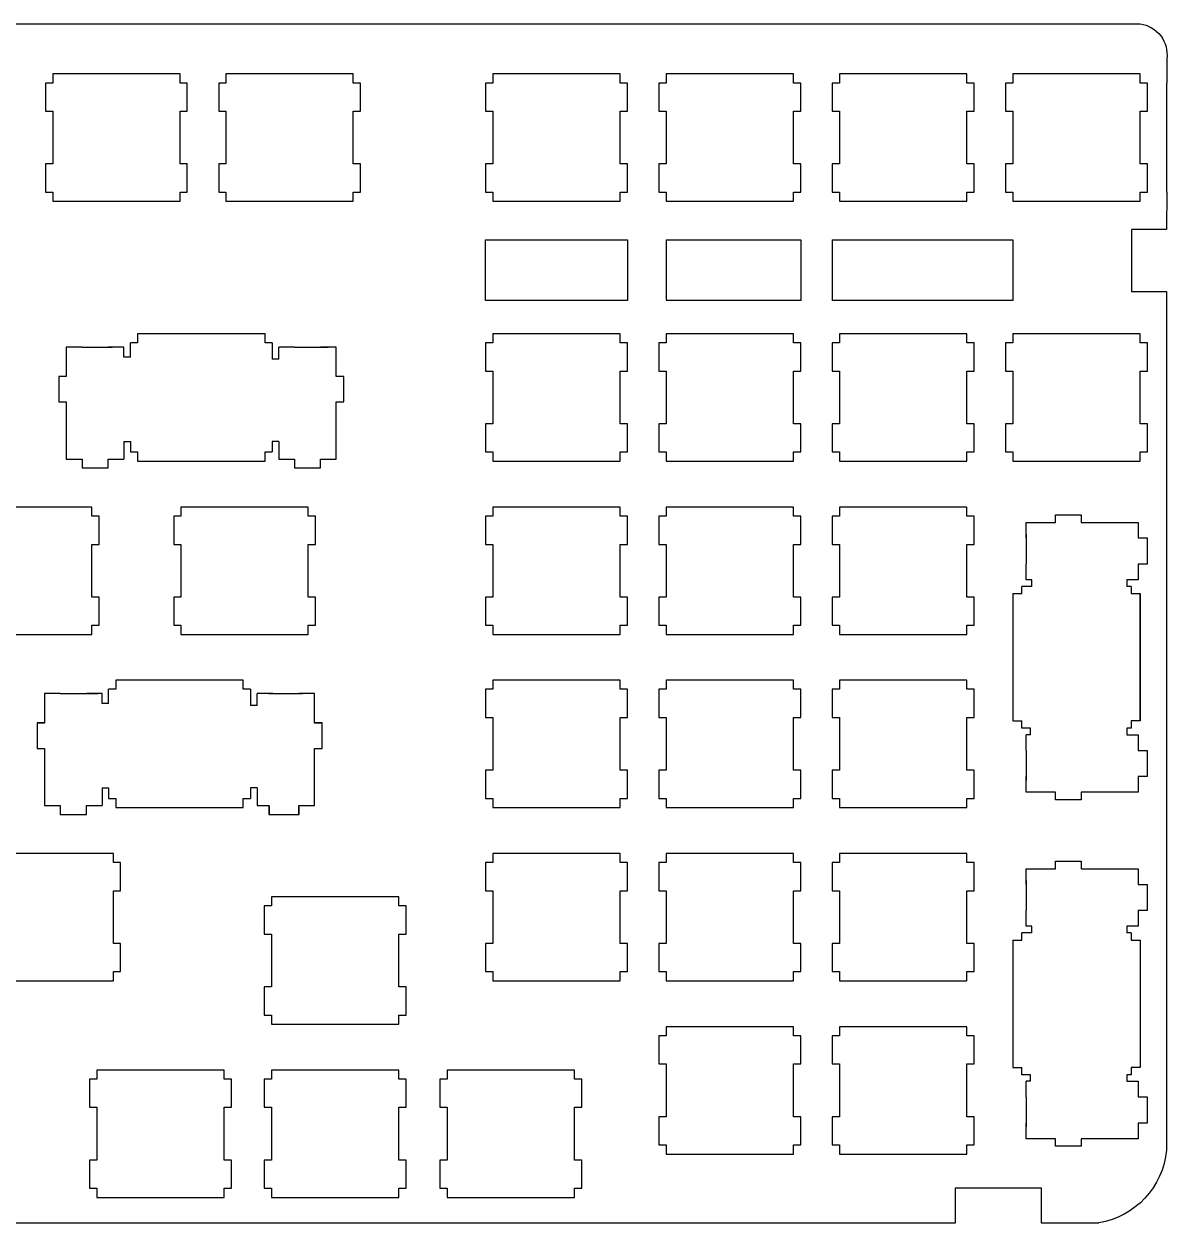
# Model space of a CAD drawing. Extents: x 5 to 378, y 165 to 379.
# Drawn here: x 252.6 to 378.3, y 164.7 to 296.6 of the extents above; entities that cross this region are included whole.
import ezdxf

# ---------------------------------------------------------------- set-up
doc = ezdxf.new("R2010")
doc.units = 0
doc.header["$MEASUREMENT"] = 0

msp = doc.modelspace()

# ---------------------------------------------------------------- linework, layer by layer
at = {"color": 0}
for p, q in [((7.49, 296.61), (373.91, 296.61)), ((255.75, 290.11), (254.95, 290.11)), ((254.95, 290.11), (254.95, 287.01)), ((255.75, 290.11), (254.95, 290.11)), ((254.95, 290.11), (254.95, 287.01)), ((255.75, 291.11), (255.75, 290.11)), ((269.75, 291.11), (255.75, 291.11)), ((255.75, 291.11), (255.75, 290.11)), ((269.75, 291.11), (255.75, 291.11)), ((269.75, 290.11), (269.75, 291.11)), ((269.75, 290.11), (269.75, 291.11)), ((270.55, 290.11), (269.75, 290.11)), ((270.55, 290.11), (269.75, 290.11)), ((270.55, 287.01), (270.55, 290.11)), ((270.55, 287.01), (270.55, 290.11)), ((274.8, 290.11), (274, 290.11)), ((274, 290.11), (274, 287.01)), ((274.8, 290.11), (274, 290.11)), ((274, 290.11), (274, 287.01)), ((274.8, 291.11), (274.8, 290.11)), ((288.8, 291.11), (274.8, 291.11)), ((274.8, 291.11), (274.8, 290.11)), ((288.8, 291.11), (274.8, 291.11)), ((288.8, 290.11), (288.8, 291.11)), ((288.8, 290.11), (288.8, 291.11)), ((289.6, 290.11), (288.8, 290.11)), ((289.6, 290.11), (288.8, 290.11)), ((289.6, 287.01), (289.6, 290.11)), ((289.6, 287.01), (289.6, 290.11)), ((304.15, 290.11), (303.35, 290.11)), ((303.35, 290.11), (303.35, 287.01)), ((304.15, 290.11), (303.35, 290.11)), ((303.35, 290.11), (303.35, 287.01)), ((304.15, 291.11), (304.15, 290.11)), ((318.15, 291.11), (304.15, 291.11)), ((304.15, 291.11), (304.15, 290.11)), ((318.15, 291.11), (304.15, 291.11)), ((318.15, 290.11), (318.15, 291.11)), ((318.15, 290.11), (318.15, 291.11)), ((318.95, 290.11), (318.15, 290.11)), ((318.95, 290.11), (318.15, 290.11)), ((318.95, 287.01), (318.95, 290.11)), ((318.95, 287.01), (318.95, 290.11)), ((323.2, 290.11), (322.4, 290.11)), ((322.4, 290.11), (322.4, 287.01)), ((323.2, 290.11), (322.4, 290.11)), ((322.4, 290.11), (322.4, 287.01)), ((323.2, 291.11), (323.2, 290.11)), ((337.2, 291.11), (323.2, 291.11)), ((323.2, 291.11), (323.2, 290.11)), ((337.2, 291.11), (323.2, 291.11)), ((337.2, 290.11), (337.2, 291.11)), ((337.2, 290.11), (337.2, 291.11)), ((338, 290.11), (337.2, 290.11)), ((338, 290.11), (337.2, 290.11)), ((338, 287.01), (338, 290.11)), ((338, 287.01), (338, 290.11)), ((342.25, 290.11), (341.45, 290.11)), ((341.45, 290.11), (341.45, 287.01)), ((342.25, 290.11), (341.45, 290.11)), ((341.45, 290.11), (341.45, 287.01)), ((342.25, 291.11), (342.25, 290.11)), ((356.25, 291.11), (342.25, 291.11)), ((342.25, 291.11), (342.25, 290.11)), ((356.25, 291.11), (342.25, 291.11)), ((356.25, 290.11), (356.25, 291.11)), ((356.25, 290.11), (356.25, 291.11)), ((357.05, 290.11), (356.25, 290.11)), ((357.05, 290.11), (356.25, 290.11)), ((357.05, 287.01), (357.05, 290.11)), ((357.05, 287.01), (357.05, 290.11)), ((361.3, 290.11), (360.5, 290.11)), ((360.5, 290.11), (360.5, 287.01)), ((361.3, 290.11), (360.5, 290.11)), ((360.5, 290.11), (360.5, 287.01)), ((361.3, 291.11), (361.3, 290.11)), ((375.3, 291.11), (361.3, 291.11)), ((361.3, 291.11), (361.3, 290.11)), ((375.3, 291.11), (361.3, 291.11)), ((375.3, 290.11), (375.3, 291.11)), ((375.3, 290.11), (375.3, 291.11)), ((376.1, 290.11), (375.3, 290.11)), ((376.1, 290.11), (375.3, 290.11)), ((376.1, 287.01), (376.1, 290.11)), ((376.1, 287.01), (376.1, 290.11)), ((254.95, 287.01), (255.75, 287.01)), ((254.95, 287.01), (255.75, 287.01)), ((255.75, 287.01), (255.75, 281.21)), ((255.75, 287.01), (255.75, 281.21)), ((269.75, 281.21), (269.75, 287.01)), ((269.75, 287.01), (270.55, 287.01)), ((269.75, 281.21), (269.75, 287.01)), ((269.75, 287.01), (270.55, 287.01)), ((274, 287.01), (274.8, 287.01)), ((274, 287.01), (274.8, 287.01)), ((274.8, 287.01), (274.8, 281.21)), ((274.8, 287.01), (274.8, 281.21)), ((288.8, 281.21), (288.8, 287.01)), ((288.8, 287.01), (289.6, 287.01)), ((288.8, 281.21), (288.8, 287.01)), ((288.8, 287.01), (289.6, 287.01)), ((303.35, 287.01), (304.15, 287.01)), ((303.35, 287.01), (304.15, 287.01)), ((304.15, 287.01), (304.15, 281.21)), ((304.15, 287.01), (304.15, 281.21)), ((318.15, 281.21), (318.15, 287.01)), ((318.15, 287.01), (318.95, 287.01)), ((318.15, 281.21), (318.15, 287.01)), ((318.15, 287.01), (318.95, 287.01)), ((322.4, 287.01), (323.2, 287.01)), ((322.4, 287.01), (323.2, 287.01)), ((323.2, 287.01), (323.2, 281.21)), ((323.2, 287.01), (323.2, 281.21)), ((337.2, 281.21), (337.2, 287.01)), ((337.2, 287.01), (338, 287.01)), ((337.2, 281.21), (337.2, 287.01)), ((337.2, 287.01), (338, 287.01)), ((341.45, 287.01), (342.25, 287.01)), ((341.45, 287.01), (342.25, 287.01)), ((342.25, 287.01), (342.25, 281.21)), ((342.25, 287.01), (342.25, 281.21)), ((356.25, 281.21), (356.25, 287.01)), ((356.25, 287.01), (357.05, 287.01)), ((356.25, 281.21), (356.25, 287.01)), ((356.25, 287.01), (357.05, 287.01)), ((360.5, 287.01), (361.3, 287.01)), ((360.5, 287.01), (361.3, 287.01)), ((361.3, 287.01), (361.3, 281.21)), ((361.3, 287.01), (361.3, 281.21)), ((375.3, 281.21), (375.3, 287.01)), ((375.3, 287.01), (376.1, 287.01)), ((375.3, 281.21), (375.3, 287.01)), ((375.3, 287.01), (376.1, 287.01)), ((255.75, 281.21), (254.95, 281.21)), ((254.95, 281.21), (254.95, 278.11)), ((255.75, 281.21), (254.95, 281.21)), ((254.95, 281.21), (254.95, 278.11)), ((270.55, 281.21), (269.75, 281.21)), ((270.55, 281.21), (269.75, 281.21)), ((270.55, 278.11), (270.55, 281.21)), ((270.55, 278.11), (270.55, 281.21)), ((274.8, 281.21), (274, 281.21)), ((274, 281.21), (274, 278.11)), ((274.8, 281.21), (274, 281.21)), ((274, 281.21), (274, 278.11)), ((289.6, 281.21), (288.8, 281.21)), ((289.6, 281.21), (288.8, 281.21)), ((289.6, 278.11), (289.6, 281.21)), ((289.6, 278.11), (289.6, 281.21)), ((304.15, 281.21), (303.35, 281.21)), ((303.35, 281.21), (303.35, 278.11)), ((304.15, 281.21), (303.35, 281.21)), ((303.35, 281.21), (303.35, 278.11)), ((318.95, 281.21), (318.15, 281.21)), ((318.95, 281.21), (318.15, 281.21)), ((318.95, 278.11), (318.95, 281.21)), ((318.95, 278.11), (318.95, 281.21)), ((323.2, 281.21), (322.4, 281.21)), ((322.4, 281.21), (322.4, 278.11)), ((323.2, 281.21), (322.4, 281.21)), ((322.4, 281.21), (322.4, 278.11)), ((338, 281.21), (337.2, 281.21)), ((338, 281.21), (337.2, 281.21)), ((338, 278.11), (338, 281.21)), ((338, 278.11), (338, 281.21)), ((342.25, 281.21), (341.45, 281.21)), ((341.45, 281.21), (341.45, 278.11)), ((342.25, 281.21), (341.45, 281.21)), ((341.45, 281.21), (341.45, 278.11)), ((357.05, 281.21), (356.25, 281.21)), ((357.05, 281.21), (356.25, 281.21)), ((357.05, 278.11), (357.05, 281.21)), ((357.05, 278.11), (357.05, 281.21)), ((361.3, 281.21), (360.5, 281.21)), ((360.5, 281.21), (360.5, 278.11)), ((361.3, 281.21), (360.5, 281.21)), ((360.5, 281.21), (360.5, 278.11)), ((376.1, 281.21), (375.3, 281.21)), ((376.1, 281.21), (375.3, 281.21)), ((376.1, 278.11), (376.1, 281.21)), ((376.1, 278.11), (376.1, 281.21)), ((254.95, 278.11), (255.75, 278.11)), ((254.95, 278.11), (255.75, 278.11)), ((255.75, 278.11), (255.75, 277.11)), ((255.75, 278.11), (255.75, 277.11)), ((255.75, 277.11), (269.75, 277.11)), ((255.75, 277.11), (269.75, 277.11)), ((269.75, 277.11), (269.75, 278.11)), ((269.75, 278.11), (270.55, 278.11)), ((269.75, 277.11), (269.75, 278.11)), ((269.75, 278.11), (270.55, 278.11)), ((274, 278.11), (274.8, 278.11)), ((274, 278.11), (274.8, 278.11)), ((274.8, 278.11), (274.8, 277.11)), ((274.8, 278.11), (274.8, 277.11)), ((274.8, 277.11), (288.8, 277.11)), ((274.8, 277.11), (288.8, 277.11)), ((288.8, 277.11), (288.8, 278.11)), ((288.8, 278.11), (289.6, 278.11)), ((288.8, 277.11), (288.8, 278.11)), ((288.8, 278.11), (289.6, 278.11)), ((303.35, 278.11), (304.15, 278.11)), ((303.35, 278.11), (304.15, 278.11)), ((304.15, 278.11), (304.15, 277.11)), ((304.15, 278.11), (304.15, 277.11)), ((304.15, 277.11), (318.15, 277.11)), ((304.15, 277.11), (318.15, 277.11)), ((318.15, 277.11), (318.15, 278.11)), ((318.15, 278.11), (318.95, 278.11)), ((318.15, 277.11), (318.15, 278.11)), ((318.15, 278.11), (318.95, 278.11)), ((322.4, 278.11), (323.2, 278.11)), ((322.4, 278.11), (323.2, 278.11)), ((323.2, 278.11), (323.2, 277.11)), ((323.2, 278.11), (323.2, 277.11)), ((323.2, 277.11), (337.2, 277.11)), ((323.2, 277.11), (337.2, 277.11)), ((337.2, 277.11), (337.2, 278.11)), ((337.2, 278.11), (338, 278.11)), ((337.2, 277.11), (337.2, 278.11)), ((337.2, 278.11), (338, 278.11)), ((341.45, 278.11), (342.25, 278.11)), ((341.45, 278.11), (342.25, 278.11)), ((342.25, 278.11), (342.25, 277.11)), ((342.25, 278.11), (342.25, 277.11)), ((342.25, 277.11), (356.25, 277.11)), ((342.25, 277.11), (356.25, 277.11)), ((356.25, 277.11), (356.25, 278.11)), ((356.25, 278.11), (357.05, 278.11)), ((356.25, 277.11), (356.25, 278.11)), ((356.25, 278.11), (357.05, 278.11)), ((360.5, 278.11), (361.3, 278.11)), ((360.5, 278.11), (361.3, 278.11)), ((361.3, 278.11), (361.3, 277.11)), ((361.3, 278.11), (361.3, 277.11)), ((361.3, 277.11), (375.3, 277.11)), ((361.3, 277.11), (375.3, 277.11)), ((375.3, 277.11), (375.3, 278.11)), ((375.3, 278.11), (376.1, 278.11)), ((375.3, 277.11), (375.3, 278.11)), ((375.3, 278.11), (376.1, 278.11)), ((378.22, 267.19), (378.19, 172.76)), ((265.09, 262.53), (265.09, 261.54)), ((279.09, 262.53), (265.09, 262.53)), ((279.09, 261.54), (279.09, 262.53)), ((304.15, 262.53), (304.15, 261.54)), ((318.15, 262.53), (304.15, 262.53)), ((304.15, 262.53), (304.15, 261.54)), ((318.15, 262.53), (304.15, 262.53)), ((318.15, 261.54), (318.15, 262.53)), ((318.15, 261.54), (318.15, 262.53)), ((323.2, 262.53), (323.2, 261.54)), ((337.2, 262.53), (323.2, 262.53)), ((323.2, 262.53), (323.2, 261.54)), ((337.2, 262.53), (323.2, 262.53)), ((337.2, 261.54), (337.2, 262.53)), ((337.2, 261.54), (337.2, 262.53)), ((342.25, 262.53), (342.25, 261.54)), ((356.25, 262.53), (342.25, 262.53)), ((342.25, 262.53), (342.25, 261.54)), ((356.25, 262.53), (342.25, 262.53)), ((356.25, 261.54), (356.25, 262.53)), ((356.25, 261.54), (356.25, 262.53)), ((361.3, 262.53), (361.3, 261.54)), ((375.3, 262.53), (361.3, 262.53)), ((361.3, 262.53), (361.3, 261.54)), ((375.3, 262.53), (361.3, 262.53)), ((375.3, 261.54), (375.3, 262.53)), ((375.3, 261.54), (375.3, 262.53)), ((265.09, 261.54), (264.29, 261.54)), ((279.89, 261.54), (279.09, 261.54)), ((304.15, 261.54), (303.35, 261.54)), ((303.35, 261.54), (303.35, 258.43)), ((304.15, 261.54), (303.35, 261.54)), ((303.35, 261.54), (303.35, 258.43)), ((318.95, 261.54), (318.15, 261.54)), ((318.95, 261.54), (318.15, 261.54)), ((318.95, 258.43), (318.95, 261.54)), ((318.95, 258.43), (318.95, 261.54)), ((323.2, 261.54), (322.4, 261.54)), ((322.4, 261.54), (322.4, 258.43)), ((323.2, 261.54), (322.4, 261.54)), ((322.4, 261.54), (322.4, 258.43)), ((338, 261.54), (337.2, 261.54)), ((338, 261.54), (337.2, 261.54)), ((338, 258.43), (338, 261.54)), ((338, 258.43), (338, 261.54)), ((342.25, 261.54), (341.45, 261.54)), ((341.45, 261.54), (341.45, 258.43)), ((342.25, 261.54), (341.45, 261.54)), ((341.45, 261.54), (341.45, 258.43)), ((357.05, 261.54), (356.25, 261.54)), ((357.05, 261.54), (356.25, 261.54)), ((357.05, 258.43), (357.05, 261.54)), ((357.05, 258.43), (357.05, 261.54)), ((361.3, 261.54), (360.5, 261.54)), ((360.5, 261.54), (360.5, 258.43)), ((361.3, 261.54), (360.5, 261.54)), ((360.5, 261.54), (360.5, 258.43)), ((376.1, 261.54), (375.3, 261.54)), ((376.1, 261.54), (375.3, 261.54)), ((376.1, 258.43), (376.1, 261.54)), ((376.1, 258.43), (376.1, 261.54)), ((258.97, 261.07), (257.24, 261.07)), ((257.24, 261.07), (257.24, 257.84)), ((263.56, 261.07), (261.84, 261.07)), ((282.34, 261.07), (280.61, 261.07)), ((286.93, 261.07), (285.2, 261.07)), ((286.93, 257.84), (286.93, 261.07)), ((257.24, 257.84), (256.42, 257.84)), ((256.42, 257.84), (256.42, 255.04)), ((287.75, 257.84), (286.93, 257.84)), ((287.75, 255.04), (287.75, 257.84)), ((303.35, 258.43), (304.15, 258.43)), ((303.35, 258.43), (304.15, 258.43)), ((304.15, 258.43), (304.15, 252.63)), ((304.15, 258.43), (304.15, 252.63)), ((318.15, 252.63), (318.15, 258.43)), ((318.15, 258.43), (318.95, 258.43)), ((318.15, 252.63), (318.15, 258.43)), ((318.15, 258.43), (318.95, 258.43)), ((322.4, 258.43), (323.2, 258.43)), ((322.4, 258.43), (323.2, 258.43)), ((323.2, 258.43), (323.2, 252.63)), ((323.2, 258.43), (323.2, 252.63)), ((337.2, 252.63), (337.2, 258.43)), ((337.2, 258.43), (338, 258.43)), ((337.2, 252.63), (337.2, 258.43)), ((337.2, 258.43), (338, 258.43)), ((341.45, 258.43), (342.25, 258.43)), ((341.45, 258.43), (342.25, 258.43)), ((342.25, 258.43), (342.25, 252.63)), ((342.25, 258.43), (342.25, 252.63)), ((356.25, 252.63), (356.25, 258.43)), ((356.25, 258.43), (357.05, 258.43)), ((356.25, 252.63), (356.25, 258.43)), ((356.25, 258.43), (357.05, 258.43)), ((360.5, 258.43), (361.3, 258.43)), ((360.5, 258.43), (361.3, 258.43)), ((361.3, 258.43), (361.3, 252.63)), ((361.3, 258.43), (361.3, 252.63)), ((375.3, 252.63), (375.3, 258.43)), ((375.3, 258.43), (376.1, 258.43)), ((375.3, 252.63), (375.3, 258.43)), ((375.3, 258.43), (376.1, 258.43)), ((256.42, 255.04), (257.24, 255.04)), ((257.24, 255.04), (257.24, 248.76)), ((286.93, 248.76), (286.93, 255.04)), ((286.93, 255.04), (287.75, 255.04)), ((304.15, 252.63), (303.35, 252.63)), ((303.35, 252.63), (303.35, 249.54)), ((304.15, 252.63), (303.35, 252.63)), ((303.35, 252.63), (303.35, 249.54)), ((318.95, 252.63), (318.15, 252.63)), ((318.95, 252.63), (318.15, 252.63)), ((318.95, 249.54), (318.95, 252.63)), ((318.95, 249.54), (318.95, 252.63)), ((323.2, 252.63), (322.4, 252.63)), ((322.4, 252.63), (322.4, 249.54)), ((323.2, 252.63), (322.4, 252.63)), ((322.4, 252.63), (322.4, 249.54)), ((338, 252.63), (337.2, 252.63)), ((338, 252.63), (337.2, 252.63)), ((338, 249.54), (338, 252.63)), ((338, 249.54), (338, 252.63)), ((342.25, 252.63), (341.45, 252.63)), ((341.45, 252.63), (341.45, 249.54)), ((342.25, 252.63), (341.45, 252.63)), ((341.45, 252.63), (341.45, 249.54)), ((357.05, 252.63), (356.25, 252.63)), ((357.05, 252.63), (356.25, 252.63)), ((357.05, 249.54), (357.05, 252.63)), ((357.05, 249.54), (357.05, 252.63)), ((361.3, 252.63), (360.5, 252.63)), ((360.5, 252.63), (360.5, 249.54)), ((361.3, 252.63), (360.5, 252.63)), ((360.5, 252.63), (360.5, 249.54)), ((376.1, 252.63), (375.3, 252.63)), ((376.1, 252.63), (375.3, 252.63)), ((376.1, 249.54), (376.1, 252.63)), ((376.1, 249.54), (376.1, 252.63)), ((264.29, 249.54), (265.09, 249.54)), ((265.09, 249.54), (265.09, 248.53)), ((279.09, 248.53), (279.09, 249.54)), ((279.09, 249.54), (279.89, 249.54)), ((303.35, 249.54), (304.15, 249.54)), ((303.35, 249.54), (304.15, 249.54)), ((304.15, 249.54), (304.15, 248.53)), ((304.15, 249.54), (304.15, 248.53)), ((318.15, 248.53), (318.15, 249.54)), ((318.15, 249.54), (318.95, 249.54)), ((318.15, 248.53), (318.15, 249.54)), ((318.15, 249.54), (318.95, 249.54)), ((322.4, 249.54), (323.2, 249.54)), ((322.4, 249.54), (323.2, 249.54)), ((323.2, 249.54), (323.2, 248.53)), ((323.2, 249.54), (323.2, 248.53)), ((337.2, 248.53), (337.2, 249.54)), ((337.2, 249.54), (338, 249.54)), ((337.2, 248.53), (337.2, 249.54)), ((337.2, 249.54), (338, 249.54)), ((341.45, 249.54), (342.25, 249.54)), ((341.45, 249.54), (342.25, 249.54)), ((342.25, 249.54), (342.25, 248.53)), ((342.25, 249.54), (342.25, 248.53)), ((356.25, 248.53), (356.25, 249.54)), ((356.25, 249.54), (357.05, 249.54)), ((356.25, 248.53), (356.25, 249.54)), ((356.25, 249.54), (357.05, 249.54)), ((360.5, 249.54), (361.3, 249.54)), ((360.5, 249.54), (361.3, 249.54)), ((361.3, 249.54), (361.3, 248.53)), ((361.3, 249.54), (361.3, 248.53)), ((375.3, 248.53), (375.3, 249.54)), ((375.3, 249.54), (376.1, 249.54)), ((375.3, 248.53), (375.3, 249.54)), ((375.3, 249.54), (376.1, 249.54)), ((257.24, 248.76), (258.97, 248.76)), ((258.97, 248.76), (258.97, 247.79)), ((261.84, 247.79), (261.84, 248.76)), ((261.84, 248.76), (263.56, 248.76)), ((265.09, 248.53), (279.09, 248.53)), ((280.61, 248.76), (282.34, 248.76)), ((282.34, 248.76), (282.34, 247.79)), ((285.2, 247.79), (285.2, 248.76)), ((285.2, 248.76), (286.93, 248.76)), ((304.15, 248.53), (318.15, 248.53)), ((304.15, 248.53), (318.15, 248.53)), ((323.2, 248.53), (337.2, 248.53)), ((323.2, 248.53), (337.2, 248.53)), ((342.25, 248.53), (356.25, 248.53)), ((342.25, 248.53), (356.25, 248.53)), ((361.3, 248.53), (375.3, 248.53)), ((361.3, 248.53), (375.3, 248.53)), ((258.97, 247.79), (261.84, 247.79)), ((282.34, 247.79), (285.2, 247.79)), ((260.04, 243.48), (246.04, 243.48)), ((260.04, 243.48), (246.04, 243.48)), ((260.04, 242.49), (260.04, 243.48)), ((260.04, 242.49), (260.04, 243.48)), ((269.85, 243.48), (269.85, 242.49)), ((283.85, 243.48), (269.85, 243.48)), ((269.85, 243.48), (269.85, 242.49)), ((283.85, 242.49), (283.85, 243.48)), ((283.85, 242.49), (283.85, 243.48)), ((304.15, 243.48), (304.15, 242.49)), ((318.15, 243.48), (304.15, 243.48)), ((304.15, 243.48), (304.15, 242.49)), ((318.15, 243.48), (304.15, 243.48)), ((318.15, 242.49), (318.15, 243.48)), ((318.15, 242.49), (318.15, 243.48)), ((323.2, 243.48), (323.2, 242.49)), ((337.2, 243.48), (323.2, 243.48)), ((323.2, 243.48), (323.2, 242.49)), ((337.2, 243.48), (323.2, 243.48)), ((337.2, 242.49), (337.2, 243.48)), ((337.2, 242.49), (337.2, 243.48)), ((342.25, 243.48), (342.25, 242.49)), ((356.25, 243.48), (342.25, 243.48)), ((342.25, 243.48), (342.25, 242.49)), ((356.25, 243.48), (342.25, 243.48)), ((356.25, 242.49), (356.25, 243.48)), ((356.25, 242.49), (356.25, 243.48)), ((366.01, 241.8), (366.01, 242.63)), ((366.01, 242.63), (368.81, 242.63)), ((368.81, 242.63), (368.81, 241.8)), ((260.84, 242.49), (260.04, 242.49)), ((260.84, 242.49), (260.04, 242.49)), ((260.84, 239.38), (260.84, 242.49)), ((260.84, 239.38), (260.84, 242.49)), ((269.85, 242.49), (269.05, 242.49)), ((269.05, 242.49), (269.05, 239.38)), ((269.85, 242.49), (269.05, 242.49)), ((269.05, 242.49), (269.05, 239.38)), ((284.65, 242.49), (283.85, 242.49)), ((284.65, 242.49), (283.85, 242.49)), ((284.65, 239.38), (284.65, 242.49)), ((284.65, 239.38), (284.65, 242.49)), ((304.15, 242.49), (303.35, 242.49)), ((303.35, 242.49), (303.35, 239.38)), ((304.15, 242.49), (303.35, 242.49)), ((303.35, 242.49), (303.35, 239.38)), ((318.95, 242.49), (318.15, 242.49)), ((318.95, 242.49), (318.15, 242.49)), ((318.95, 239.38), (318.95, 242.49)), ((318.95, 239.38), (318.95, 242.49)), ((323.2, 242.49), (322.4, 242.49)), ((322.4, 242.49), (322.4, 239.38)), ((323.2, 242.49), (322.4, 242.49)), ((322.4, 242.49), (322.4, 239.38)), ((338, 242.49), (337.2, 242.49)), ((338, 242.49), (337.2, 242.49)), ((338, 239.38), (338, 242.49)), ((338, 239.38), (338, 242.49)), ((342.25, 242.49), (341.45, 242.49)), ((341.45, 242.49), (341.45, 239.38)), ((342.25, 242.49), (341.45, 242.49)), ((341.45, 242.49), (341.45, 239.38)), ((357.05, 242.49), (356.25, 242.49)), ((357.05, 242.49), (356.25, 242.49)), ((357.05, 239.38), (357.05, 242.49)), ((357.05, 239.38), (357.05, 242.49)), ((362.77, 240.08), (362.77, 241.8)), ((362.77, 241.8), (366.01, 241.8)), ((368.81, 241.8), (375.08, 241.8)), ((375.08, 241.8), (375.08, 240.08)), ((375.08, 240.08), (376.06, 240.08)), ((376.06, 240.08), (376.06, 237.21)), ((260.04, 233.59), (260.04, 239.38)), ((260.04, 239.38), (260.84, 239.38)), ((260.04, 233.59), (260.04, 239.38)), ((260.04, 239.38), (260.84, 239.38)), ((269.05, 239.38), (269.85, 239.38)), ((269.05, 239.38), (269.85, 239.38)), ((269.85, 239.38), (269.85, 233.59)), ((269.85, 239.38), (269.85, 233.59)), ((283.85, 233.59), (283.85, 239.38)), ((283.85, 239.38), (284.65, 239.38)), ((283.85, 233.59), (283.85, 239.38)), ((283.85, 239.38), (284.65, 239.38)), ((303.35, 239.38), (304.15, 239.38)), ((303.35, 239.38), (304.15, 239.38)), ((304.15, 239.38), (304.15, 233.59)), ((304.15, 239.38), (304.15, 233.59)), ((318.15, 233.59), (318.15, 239.38)), ((318.15, 239.38), (318.95, 239.38)), ((318.15, 233.59), (318.15, 239.38)), ((318.15, 239.38), (318.95, 239.38)), ((322.4, 239.38), (323.2, 239.38)), ((322.4, 239.38), (323.2, 239.38)), ((323.2, 239.38), (323.2, 233.59)), ((323.2, 239.38), (323.2, 233.59)), ((337.2, 233.59), (337.2, 239.38)), ((337.2, 239.38), (338, 239.38)), ((337.2, 233.59), (337.2, 239.38)), ((337.2, 239.38), (338, 239.38)), ((341.45, 239.38), (342.25, 239.38)), ((341.45, 239.38), (342.25, 239.38)), ((342.25, 239.38), (342.25, 233.59)), ((342.25, 239.38), (342.25, 233.59)), ((356.25, 233.59), (356.25, 239.38)), ((356.25, 239.38), (357.05, 239.38)), ((356.25, 233.59), (356.25, 239.38)), ((356.25, 239.38), (357.05, 239.38)), ((362.77, 235.49), (362.77, 237.21)), ((376.06, 237.21), (375.08, 237.21)), ((375.08, 237.21), (375.08, 235.49)), ((362.3, 233.96), (362.3, 234.76)), ((362.3, 233.96), (362.3, 234.76)), ((374.31, 234.76), (374.31, 233.96)), ((374.31, 234.76), (374.31, 233.96)), ((260.84, 233.59), (260.04, 233.59)), ((260.84, 233.59), (260.04, 233.59)), ((260.84, 230.49), (260.84, 233.59)), ((260.84, 230.49), (260.84, 233.59)), ((269.85, 233.59), (269.05, 233.59)), ((269.05, 233.59), (269.05, 230.49)), ((269.85, 233.59), (269.05, 233.59)), ((269.05, 233.59), (269.05, 230.49)), ((284.65, 233.59), (283.85, 233.59)), ((284.65, 233.59), (283.85, 233.59)), ((284.65, 230.49), (284.65, 233.59)), ((284.65, 230.49), (284.65, 233.59)), ((304.15, 233.59), (303.35, 233.59)), ((303.35, 233.59), (303.35, 230.49)), ((304.15, 233.59), (303.35, 233.59)), ((303.35, 233.59), (303.35, 230.49)), ((318.95, 233.59), (318.15, 233.59)), ((318.95, 233.59), (318.15, 233.59)), ((318.95, 230.49), (318.95, 233.59)), ((318.95, 230.49), (318.95, 233.59)), ((323.2, 233.59), (322.4, 233.59)), ((322.4, 233.59), (322.4, 230.49)), ((323.2, 233.59), (322.4, 233.59)), ((322.4, 233.59), (322.4, 230.49)), ((338, 233.59), (337.2, 233.59)), ((338, 233.59), (337.2, 233.59)), ((338, 230.49), (338, 233.59)), ((338, 230.49), (338, 233.59)), ((342.25, 233.59), (341.45, 233.59)), ((341.45, 233.59), (341.45, 230.49)), ((342.25, 233.59), (341.45, 233.59)), ((341.45, 233.59), (341.45, 230.49)), ((357.05, 233.59), (356.25, 233.59)), ((357.05, 233.59), (356.25, 233.59)), ((357.05, 230.49), (357.05, 233.59)), ((357.05, 230.49), (357.05, 233.59)), ((361.3, 233.96), (361.3, 219.96)), ((374.31, 233.96), (375.3, 233.96)), ((374.31, 233.96), (375.3, 233.96)), ((375.3, 219.96), (375.3, 233.96)), ((375.3, 219.96), (375.3, 233.96)), ((375.3, 219.96), (375.3, 233.96)), ((375.3, 219.96), (375.3, 233.96)), ((375.3, 233.96), (375.3, 219.96)), ((375.3, 233.96), (375.3, 219.96)), ((246.04, 229.48), (260.04, 229.48)), ((246.04, 229.48), (260.04, 229.48)), ((260.04, 229.48), (260.04, 230.49)), ((260.04, 230.49), (260.84, 230.49)), ((260.04, 229.48), (260.04, 230.49)), ((260.04, 230.49), (260.84, 230.49)), ((269.05, 230.49), (269.85, 230.49)), ((269.05, 230.49), (269.85, 230.49)), ((269.85, 230.49), (269.85, 229.48)), ((269.85, 230.49), (269.85, 229.48)), ((269.85, 229.48), (283.85, 229.48)), ((269.85, 229.48), (283.85, 229.48)), ((283.85, 229.48), (283.85, 230.49)), ((283.85, 230.49), (284.65, 230.49)), ((283.85, 229.48), (283.85, 230.49)), ((283.85, 230.49), (284.65, 230.49)), ((303.35, 230.49), (304.15, 230.49)), ((303.35, 230.49), (304.15, 230.49)), ((304.15, 230.49), (304.15, 229.48)), ((304.15, 230.49), (304.15, 229.48)), ((304.15, 229.48), (318.15, 229.48)), ((304.15, 229.48), (318.15, 229.48)), ((318.15, 229.48), (318.15, 230.49)), ((318.15, 230.49), (318.95, 230.49)), ((318.15, 229.48), (318.15, 230.49)), ((318.15, 230.49), (318.95, 230.49)), ((322.4, 230.49), (323.2, 230.49)), ((322.4, 230.49), (323.2, 230.49)), ((323.2, 230.49), (323.2, 229.48)), ((323.2, 230.49), (323.2, 229.48)), ((323.2, 229.48), (337.2, 229.48)), ((323.2, 229.48), (337.2, 229.48)), ((337.2, 229.48), (337.2, 230.49)), ((337.2, 230.49), (338, 230.49)), ((337.2, 229.48), (337.2, 230.49)), ((337.2, 230.49), (338, 230.49)), ((341.45, 230.49), (342.25, 230.49)), ((341.45, 230.49), (342.25, 230.49)), ((342.25, 230.49), (342.25, 229.48)), ((342.25, 230.49), (342.25, 229.48)), ((342.25, 229.48), (356.25, 229.48)), ((342.25, 229.48), (356.25, 229.48)), ((356.25, 229.48), (356.25, 230.49)), ((356.25, 230.49), (357.05, 230.49)), ((356.25, 229.48), (356.25, 230.49)), ((356.25, 230.49), (357.05, 230.49)), ((262.7, 224.43), (262.7, 223.44)), ((276.7, 224.43), (262.7, 224.43)), ((262.7, 224.43), (262.7, 223.44)), ((276.7, 224.43), (262.7, 224.43)), ((276.7, 223.44), (276.7, 224.43)), ((304.15, 224.43), (304.15, 223.44)), ((318.15, 224.43), (304.15, 224.43)), ((304.15, 224.43), (304.15, 223.44)), ((318.15, 224.43), (304.15, 224.43)), ((318.15, 223.44), (318.15, 224.43)), ((318.15, 223.44), (318.15, 224.43)), ((323.2, 224.43), (323.2, 223.44)), ((337.2, 224.43), (323.2, 224.43)), ((323.2, 224.43), (323.2, 223.44)), ((337.2, 224.43), (323.2, 224.43)), ((337.2, 223.44), (337.2, 224.43)), ((337.2, 223.44), (337.2, 224.43)), ((342.25, 224.43), (342.25, 223.44)), ((356.25, 224.43), (342.25, 224.43)), ((342.25, 224.43), (342.25, 223.44)), ((356.25, 224.43), (342.25, 224.43)), ((356.25, 223.44), (356.25, 224.43)), ((356.25, 223.44), (356.25, 224.43)), ((256.58, 222.97), (254.86, 222.97)), ((254.86, 222.97), (254.86, 219.73)), ((256.58, 222.97), (254.86, 222.97)), ((254.86, 222.97), (254.86, 219.74)), ((261.18, 222.97), (259.45, 222.97)), ((261.18, 222.97), (259.45, 222.97)), ((262.7, 223.44), (261.9, 223.44)), ((262.7, 223.44), (261.9, 223.44)), ((277.5, 223.44), (276.7, 223.44)), ((279.95, 222.97), (278.23, 222.97)), ((279.95, 222.97), (278.23, 222.97)), ((284.55, 222.97), (282.82, 222.97)), ((284.55, 222.97), (282.83, 222.97)), ((284.55, 219.73), (284.55, 222.97)), ((284.55, 219.74), (284.55, 222.97)), ((304.15, 223.44), (303.35, 223.44)), ((303.35, 223.44), (303.35, 220.33)), ((304.15, 223.44), (303.35, 223.44)), ((303.35, 223.44), (303.35, 220.33)), ((318.95, 223.44), (318.15, 223.44)), ((318.95, 223.44), (318.15, 223.44)), ((318.95, 220.33), (318.95, 223.44)), ((318.95, 220.33), (318.95, 223.44)), ((323.2, 223.44), (322.4, 223.44)), ((322.4, 223.44), (322.4, 220.33)), ((323.2, 223.44), (322.4, 223.44)), ((322.4, 223.44), (322.4, 220.33)), ((338, 223.44), (337.2, 223.44)), ((338, 223.44), (337.2, 223.44)), ((338, 220.33), (338, 223.44)), ((338, 220.33), (338, 223.44)), ((342.25, 223.44), (341.45, 223.44)), ((341.45, 223.44), (341.45, 220.33)), ((342.25, 223.44), (341.45, 223.44)), ((341.45, 223.44), (341.45, 220.33)), ((357.05, 223.44), (356.25, 223.44)), ((357.05, 223.44), (356.25, 223.44)), ((357.05, 220.33), (357.05, 223.44)), ((357.05, 220.33), (357.05, 223.44)), ((303.35, 220.33), (304.15, 220.33)), ((303.35, 220.33), (304.15, 220.33)), ((304.15, 220.33), (304.15, 214.53)), ((304.15, 220.33), (304.15, 214.53)), ((318.15, 214.53), (318.15, 220.33)), ((318.15, 220.33), (318.95, 220.33)), ((318.15, 214.53), (318.15, 220.33)), ((318.15, 220.33), (318.95, 220.33)), ((322.4, 220.33), (323.2, 220.33)), ((322.4, 220.33), (323.2, 220.33)), ((323.2, 220.33), (323.2, 214.53)), ((323.2, 220.33), (323.2, 214.53)), ((337.2, 214.53), (337.2, 220.33)), ((337.2, 220.33), (338, 220.33)), ((337.2, 214.53), (337.2, 220.33)), ((337.2, 220.33), (338, 220.33)), ((341.45, 220.33), (342.25, 220.33)), ((341.45, 220.33), (342.25, 220.33)), ((342.25, 220.33), (342.25, 214.53)), ((342.25, 220.33), (342.25, 214.53)), ((356.25, 214.53), (356.25, 220.33)), ((356.25, 220.33), (357.05, 220.33)), ((356.25, 214.53), (356.25, 220.33)), ((356.25, 220.33), (357.05, 220.33)), ((254.86, 219.74), (254.03, 219.74)), ((254.03, 219.74), (254.03, 216.94)), ((254.86, 219.73), (254.03, 219.73)), ((254.03, 219.73), (254.03, 216.94)), ((285.37, 219.74), (284.55, 219.74)), ((285.38, 219.73), (284.55, 219.73)), ((285.37, 216.94), (285.37, 219.74)), ((285.38, 216.94), (285.38, 219.73)), ((362.3, 219.16), (362.3, 219.96)), ((362.3, 219.16), (362.3, 219.96)), ((363.26, 219.16), (362.3, 219.16)), ((374.31, 219.16), (373.85, 219.16)), ((375.3, 219.96), (374.31, 219.96)), ((374.31, 219.96), (374.31, 219.16)), ((375.3, 219.96), (374.31, 219.96)), ((374.31, 219.96), (374.31, 219.16)), ((362.77, 216.71), (362.77, 218.43)), ((373.85, 218.43), (375.08, 218.43)), ((375.08, 218.43), (375.08, 216.71)), ((254.03, 216.94), (254.86, 216.94)), ((254.03, 216.94), (254.86, 216.94)), ((254.86, 216.94), (254.86, 210.66)), ((254.86, 216.94), (254.86, 210.66)), ((284.55, 210.66), (284.55, 216.94)), ((284.55, 216.94), (285.38, 216.94)), ((284.55, 210.66), (284.55, 216.94)), ((284.55, 216.94), (285.37, 216.94)), ((375.08, 216.71), (376.06, 216.71)), ((376.06, 216.71), (376.06, 213.84)), ((304.15, 214.53), (303.35, 214.53)), ((303.35, 214.53), (303.35, 211.44)), ((304.15, 214.53), (303.35, 214.53)), ((303.35, 214.53), (303.35, 211.44)), ((318.95, 214.53), (318.15, 214.53)), ((318.95, 214.53), (318.15, 214.53)), ((318.95, 211.44), (318.95, 214.53)), ((318.95, 211.44), (318.95, 214.53)), ((323.2, 214.53), (322.4, 214.53)), ((322.4, 214.53), (322.4, 211.44)), ((323.2, 214.53), (322.4, 214.53)), ((322.4, 214.53), (322.4, 211.44)), ((338, 214.53), (337.2, 214.53)), ((338, 214.53), (337.2, 214.53)), ((338, 211.44), (338, 214.53)), ((338, 211.44), (338, 214.53)), ((342.25, 214.53), (341.45, 214.53)), ((341.45, 214.53), (341.45, 211.44)), ((342.25, 214.53), (341.45, 214.53)), ((341.45, 214.53), (341.45, 211.44)), ((357.05, 214.53), (356.25, 214.53)), ((357.05, 214.53), (356.25, 214.53)), ((357.05, 211.44), (357.05, 214.53)), ((357.05, 211.44), (357.05, 214.53)), ((362.77, 212.12), (362.77, 213.84)), ((376.06, 213.84), (375.08, 213.84)), ((375.08, 213.84), (375.08, 212.12)), ((261.9, 211.44), (262.7, 211.44)), ((262.7, 211.44), (262.7, 210.43)), ((276.7, 210.43), (276.7, 211.44)), ((276.7, 211.44), (277.5, 211.44)), ((303.35, 211.44), (304.15, 211.44)), ((303.35, 211.44), (304.15, 211.44)), ((304.15, 211.44), (304.15, 210.43)), ((304.15, 211.44), (304.15, 210.43)), ((318.15, 210.43), (318.15, 211.44)), ((318.15, 211.44), (318.95, 211.44)), ((318.15, 210.43), (318.15, 211.44)), ((318.15, 211.44), (318.95, 211.44)), ((322.4, 211.44), (323.2, 211.44)), ((322.4, 211.44), (323.2, 211.44)), ((323.2, 211.44), (323.2, 210.43)), ((323.2, 211.44), (323.2, 210.43)), ((337.2, 210.43), (337.2, 211.44)), ((337.2, 211.44), (338, 211.44)), ((337.2, 210.43), (337.2, 211.44)), ((337.2, 211.44), (338, 211.44)), ((341.45, 211.44), (342.25, 211.44)), ((341.45, 211.44), (342.25, 211.44)), ((342.25, 211.44), (342.25, 210.43)), ((342.25, 211.44), (342.25, 210.43)), ((356.25, 210.43), (356.25, 211.44)), ((356.25, 211.44), (357.05, 211.44)), ((356.25, 210.43), (356.25, 211.44)), ((356.25, 211.44), (357.05, 211.44)), ((366.01, 212.12), (362.77, 212.12)), ((366.01, 211.29), (366.01, 212.12)), ((368.81, 211.29), (366.01, 211.29)), ((375.08, 212.12), (368.81, 212.12)), ((368.81, 212.12), (368.81, 211.29)), ((254.86, 210.66), (256.58, 210.66)), ((254.86, 210.66), (256.58, 210.66)), ((256.58, 210.66), (256.58, 209.69)), ((256.58, 210.66), (256.58, 209.69)), ((256.58, 209.69), (259.45, 209.69)), ((256.58, 209.69), (259.45, 209.69)), ((259.45, 209.69), (259.45, 210.66)), ((259.45, 210.66), (261.18, 210.66)), ((262.7, 210.43), (276.7, 210.43)), ((262.7, 210.43), (276.7, 210.43)), ((278.23, 210.66), (279.52, 210.66)), ((278.23, 210.66), (279.52, 210.66)), ((279.52, 210.66), (279.52, 209.69)), ((279.52, 209.69), (282.82, 209.69)), ((279.53, 210.66), (279.53, 209.69)), ((279.53, 209.69), (282.83, 209.69)), ((282.82, 209.69), (282.82, 210.66)), ((282.82, 210.66), (284.55, 210.66)), ((282.83, 209.69), (282.83, 210.66)), ((282.83, 210.66), (284.55, 210.66)), ((304.15, 210.43), (318.15, 210.43)), ((304.15, 210.43), (318.15, 210.43)), ((323.2, 210.43), (337.2, 210.43)), ((323.2, 210.43), (337.2, 210.43)), ((342.25, 210.43), (356.25, 210.43)), ((342.25, 210.43), (356.25, 210.43)), ((262.42, 205.38), (248.42, 205.38)), ((262.42, 205.38), (248.42, 205.38)), ((262.42, 204.39), (262.42, 205.38)), ((262.42, 204.39), (262.42, 205.38)), ((263.22, 204.39), (262.42, 204.39)), ((263.22, 204.39), (262.42, 204.39)), ((263.22, 201.29), (263.22, 204.39)), ((263.22, 201.29), (263.22, 204.39)), ((304.15, 204.39), (303.35, 204.39)), ((303.35, 204.39), (303.35, 201.29)), ((304.15, 204.39), (303.35, 204.39)), ((303.35, 204.39), (303.35, 201.29)), ((304.15, 205.38), (304.15, 204.39)), ((318.15, 205.38), (304.15, 205.38)), ((304.15, 205.38), (304.15, 204.39)), ((318.15, 205.38), (304.15, 205.38)), ((318.15, 204.39), (318.15, 205.38)), ((318.15, 204.39), (318.15, 205.38)), ((318.95, 204.39), (318.15, 204.39)), ((318.95, 204.39), (318.15, 204.39)), ((318.95, 201.29), (318.95, 204.39)), ((318.95, 201.29), (318.95, 204.39)), ((323.2, 204.39), (322.4, 204.39)), ((322.4, 204.39), (322.4, 201.29)), ((323.2, 204.39), (322.4, 204.39)), ((322.4, 204.39), (322.4, 201.29)), ((323.2, 205.38), (323.2, 204.39)), ((337.2, 205.38), (323.2, 205.38)), ((323.2, 205.38), (323.2, 204.39)), ((337.2, 205.38), (323.2, 205.38)), ((337.2, 204.39), (337.2, 205.38)), ((337.2, 204.39), (337.2, 205.38)), ((338, 204.39), (337.2, 204.39)), ((338, 204.39), (337.2, 204.39)), ((338, 201.29), (338, 204.39)), ((338, 201.29), (338, 204.39)), ((342.25, 204.39), (341.45, 204.39)), ((341.45, 204.39), (341.45, 201.29)), ((342.25, 204.39), (341.45, 204.39)), ((341.45, 204.39), (341.45, 201.29)), ((342.25, 205.38), (342.25, 204.39)), ((356.25, 205.38), (342.25, 205.38)), ((342.25, 205.38), (342.25, 204.39)), ((356.25, 205.38), (342.25, 205.38)), ((356.25, 204.39), (356.25, 205.38)), ((356.25, 204.39), (356.25, 205.38)), ((357.05, 204.39), (356.25, 204.39)), ((357.05, 204.39), (356.25, 204.39)), ((357.05, 201.29), (357.05, 204.39)), ((357.05, 201.29), (357.05, 204.39)), ((366.01, 203.7), (366.01, 204.53)), ((366.01, 204.53), (368.81, 204.53)), ((368.81, 204.53), (368.81, 203.7)), ((362.77, 201.98), (362.77, 203.7)), ((362.77, 203.7), (366.01, 203.7)), ((368.81, 203.7), (375.08, 203.7)), ((375.08, 203.7), (375.08, 201.98)), ((375.08, 201.98), (376.06, 201.98)), ((376.06, 201.98), (376.06, 199.11)), ((262.42, 195.48), (262.42, 201.29)), ((262.42, 201.29), (263.22, 201.29)), ((262.42, 195.48), (262.42, 201.29)), ((262.42, 201.29), (263.22, 201.29)), ((279.81, 200.62), (279.81, 199.62)), ((293.81, 200.62), (279.81, 200.62)), ((279.81, 200.62), (279.81, 199.62)), ((293.81, 200.62), (279.81, 200.62)), ((293.81, 199.62), (293.81, 200.62)), ((293.81, 199.62), (293.81, 200.62)), ((303.35, 201.29), (304.15, 201.29)), ((303.35, 201.29), (304.15, 201.29)), ((304.15, 201.29), (304.15, 195.48)), ((304.15, 201.29), (304.15, 195.48)), ((318.15, 195.48), (318.15, 201.29)), ((318.15, 201.29), (318.95, 201.29)), ((318.15, 195.48), (318.15, 201.29)), ((318.15, 201.29), (318.95, 201.29)), ((322.4, 201.29), (323.2, 201.29)), ((322.4, 201.29), (323.2, 201.29)), ((323.2, 201.29), (323.2, 195.48)), ((323.2, 201.29), (323.2, 195.48)), ((337.2, 195.48), (337.2, 201.29)), ((337.2, 201.29), (338, 201.29)), ((337.2, 195.48), (337.2, 201.29)), ((337.2, 201.29), (338, 201.29)), ((341.45, 201.29), (342.25, 201.29)), ((341.45, 201.29), (342.25, 201.29)), ((342.25, 201.29), (342.25, 195.48)), ((342.25, 201.29), (342.25, 195.48)), ((356.25, 195.48), (356.25, 201.29)), ((356.25, 201.29), (357.05, 201.29)), ((356.25, 195.48), (356.25, 201.29)), ((356.25, 201.29), (357.05, 201.29)), ((279.81, 199.62), (279.01, 199.62)), ((279.01, 199.62), (279.01, 196.52)), ((279.81, 199.62), (279.01, 199.62)), ((279.01, 199.62), (279.01, 196.52)), ((294.61, 199.62), (293.81, 199.62)), ((294.61, 199.62), (293.81, 199.62)), ((294.61, 196.52), (294.61, 199.62)), ((294.61, 196.52), (294.61, 199.62)), ((362.77, 197.38), (362.77, 199.11)), ((376.06, 199.11), (375.08, 199.11)), ((375.08, 199.11), (375.08, 197.38)), ((279.01, 196.52), (279.81, 196.52)), ((279.01, 196.52), (279.81, 196.52)), ((279.81, 196.52), (279.81, 190.72)), ((279.81, 196.52), (279.81, 190.72)), ((293.81, 190.72), (293.81, 196.52)), ((293.81, 196.52), (294.61, 196.52)), ((293.81, 190.72), (293.81, 196.52)), ((293.81, 196.52), (294.61, 196.52)), ((362.3, 195.86), (362.3, 196.66)), ((362.3, 195.86), (362.3, 196.66)), ((374.31, 196.66), (374.31, 195.86)), ((374.31, 196.66), (374.31, 195.86)), ((263.22, 195.48), (262.42, 195.48)), ((263.22, 195.48), (262.42, 195.48)), ((263.22, 192.39), (263.22, 195.48)), ((263.22, 192.39), (263.22, 195.48)), ((304.15, 195.48), (303.35, 195.48)), ((303.35, 195.48), (303.35, 192.39)), ((304.15, 195.48), (303.35, 195.48)), ((303.35, 195.48), (303.35, 192.39)), ((318.95, 195.48), (318.15, 195.48)), ((318.95, 195.48), (318.15, 195.48)), ((318.95, 192.39), (318.95, 195.48)), ((318.95, 192.39), (318.95, 195.48)), ((323.2, 195.48), (322.4, 195.48)), ((322.4, 195.48), (322.4, 192.39)), ((323.2, 195.48), (322.4, 195.48)), ((322.4, 195.48), (322.4, 192.39)), ((338, 195.48), (337.2, 195.48)), ((338, 195.48), (337.2, 195.48)), ((338, 192.39), (338, 195.48)), ((338, 192.39), (338, 195.48)), ((342.25, 195.48), (341.45, 195.48)), ((341.45, 195.48), (341.45, 192.39)), ((342.25, 195.48), (341.45, 195.48)), ((341.45, 195.48), (341.45, 192.39)), ((357.05, 195.48), (356.25, 195.48)), ((357.05, 195.48), (356.25, 195.48)), ((357.05, 192.39), (357.05, 195.48)), ((357.05, 192.39), (357.05, 195.48)), ((374.31, 195.86), (375.3, 195.86)), ((374.31, 195.86), (375.3, 195.86)), ((375.3, 195.86), (375.3, 181.86)), ((375.3, 195.86), (375.3, 181.86)), ((248.42, 191.38), (262.42, 191.38)), ((248.42, 191.38), (262.42, 191.38)), ((262.42, 191.38), (262.42, 192.39)), ((262.42, 192.39), (263.22, 192.39)), ((262.42, 191.38), (262.42, 192.39)), ((262.42, 192.39), (263.22, 192.39)), ((303.35, 192.39), (304.15, 192.39)), ((303.35, 192.39), (304.15, 192.39)), ((304.15, 192.39), (304.15, 191.38)), ((304.15, 192.39), (304.15, 191.38)), ((304.15, 191.38), (318.15, 191.38)), ((304.15, 191.38), (318.15, 191.38)), ((318.15, 191.38), (318.15, 192.39)), ((318.15, 192.39), (318.95, 192.39)), ((318.15, 191.38), (318.15, 192.39)), ((318.15, 192.39), (318.95, 192.39)), ((322.4, 192.39), (323.2, 192.39)), ((322.4, 192.39), (323.2, 192.39)), ((323.2, 192.39), (323.2, 191.38)), ((323.2, 192.39), (323.2, 191.38)), ((323.2, 191.38), (337.2, 191.38)), ((323.2, 191.38), (337.2, 191.38)), ((337.2, 191.38), (337.2, 192.39)), ((337.2, 192.39), (338, 192.39)), ((337.2, 191.38), (337.2, 192.39)), ((337.2, 192.39), (338, 192.39)), ((341.45, 192.39), (342.25, 192.39)), ((341.45, 192.39), (342.25, 192.39)), ((342.25, 192.39), (342.25, 191.38)), ((342.25, 192.39), (342.25, 191.38)), ((342.25, 191.38), (356.25, 191.38)), ((342.25, 191.38), (356.25, 191.38)), ((356.25, 191.38), (356.25, 192.39)), ((356.25, 192.39), (357.05, 192.39)), ((356.25, 191.38), (356.25, 192.39)), ((356.25, 192.39), (357.05, 192.39)), ((279.81, 190.72), (279.01, 190.72)), ((279.01, 190.72), (279.01, 187.62)), ((279.81, 190.72), (279.01, 190.72)), ((279.01, 190.72), (279.01, 187.62)), ((294.61, 190.72), (293.81, 190.72)), ((294.61, 190.72), (293.81, 190.72)), ((294.61, 187.62), (294.61, 190.72)), ((294.61, 187.62), (294.61, 190.72)), ((279.01, 187.62), (279.81, 187.62)), ((279.01, 187.62), (279.81, 187.62)), ((279.81, 187.62), (279.81, 186.62)), ((279.81, 187.62), (279.81, 186.62)), ((293.81, 186.62), (293.81, 187.62)), ((293.81, 187.62), (294.61, 187.62)), ((293.81, 186.62), (293.81, 187.62)), ((293.81, 187.62), (294.61, 187.62)), ((279.81, 186.62), (293.81, 186.62)), ((279.81, 186.62), (293.81, 186.62)), ((323.2, 186.33), (323.2, 185.34)), ((337.2, 186.33), (323.2, 186.33)), ((323.2, 186.33), (323.2, 185.34)), ((337.2, 186.33), (323.2, 186.33)), ((337.2, 185.34), (337.2, 186.33)), ((337.2, 185.34), (337.2, 186.33)), ((342.25, 186.33), (342.25, 185.34)), ((356.25, 186.33), (342.25, 186.33)), ((342.25, 186.33), (342.25, 185.34)), ((356.25, 186.33), (342.25, 186.33)), ((356.25, 185.34), (356.25, 186.33)), ((356.25, 185.34), (356.25, 186.33)), ((323.2, 185.34), (322.4, 185.34)), ((322.4, 185.34), (322.4, 182.24)), ((323.2, 185.34), (322.4, 185.34)), ((322.4, 185.34), (322.4, 182.24)), ((338, 185.34), (337.2, 185.34)), ((338, 185.34), (337.2, 185.34)), ((338, 182.24), (338, 185.34)), ((338, 182.24), (338, 185.34)), ((342.25, 185.34), (341.45, 185.34)), ((341.45, 185.34), (341.45, 182.24)), ((342.25, 185.34), (341.45, 185.34)), ((341.45, 185.34), (341.45, 182.24)), ((357.05, 185.34), (356.25, 185.34)), ((357.05, 185.34), (356.25, 185.34)), ((357.05, 182.24), (357.05, 185.34)), ((357.05, 182.24), (357.05, 185.34)), ((322.4, 182.24), (323.2, 182.24)), ((322.4, 182.24), (323.2, 182.24)), ((323.2, 182.24), (323.2, 176.43)), ((323.2, 182.24), (323.2, 176.43)), ((337.2, 176.43), (337.2, 182.24)), ((337.2, 182.24), (338, 182.24)), ((337.2, 176.43), (337.2, 182.24)), ((337.2, 182.24), (338, 182.24)), ((341.45, 182.24), (342.25, 182.24)), ((341.45, 182.24), (342.25, 182.24)), ((342.25, 182.24), (342.25, 176.43)), ((342.25, 182.24), (342.25, 176.43)), ((356.25, 176.43), (356.25, 182.24)), ((356.25, 182.24), (357.05, 182.24)), ((356.25, 176.43), (356.25, 182.24)), ((356.25, 182.24), (357.05, 182.24)), ((260.6, 181.57), (260.6, 180.57)), ((274.6, 181.57), (260.6, 181.57)), ((260.6, 181.57), (260.6, 180.57)), ((274.6, 181.57), (260.6, 181.57)), ((274.6, 180.57), (274.6, 181.57)), ((274.6, 180.57), (274.6, 181.57)), ((279.81, 181.57), (279.81, 180.57)), ((293.81, 181.57), (279.81, 181.57)), ((279.81, 181.57), (279.81, 180.57)), ((293.81, 181.57), (279.81, 181.57)), ((293.81, 180.57), (293.81, 181.57)), ((293.81, 180.57), (293.81, 181.57)), ((299.12, 181.57), (299.12, 180.57)), ((313.12, 181.57), (299.12, 181.57)), ((299.12, 181.57), (299.12, 180.57)), ((313.12, 181.57), (299.12, 181.57)), ((313.12, 180.57), (313.12, 181.57)), ((313.12, 180.57), (313.12, 181.57)), ((362.3, 181.06), (362.3, 181.86)), ((362.3, 181.06), (362.3, 181.86)), ((363.26, 181.06), (362.3, 181.06)), ((374.31, 181.06), (373.85, 181.06)), ((375.3, 181.86), (374.31, 181.86)), ((374.31, 181.86), (374.31, 181.06)), ((375.3, 181.86), (374.31, 181.86)), ((374.31, 181.86), (374.31, 181.06)), ((260.6, 180.57), (259.8, 180.57)), ((259.8, 180.57), (259.8, 177.47)), ((260.6, 180.57), (259.8, 180.57)), ((259.8, 180.57), (259.8, 177.47)), ((275.4, 180.57), (274.6, 180.57)), ((275.4, 180.57), (274.6, 180.57)), ((275.4, 177.47), (275.4, 180.57)), ((275.4, 177.47), (275.4, 180.57)), ((279.81, 180.57), (279.01, 180.57)), ((279.01, 180.57), (279.01, 177.47)), ((279.81, 180.57), (279.01, 180.57)), ((279.01, 180.57), (279.01, 177.47)), ((294.61, 180.57), (293.81, 180.57)), ((294.61, 180.57), (293.81, 180.57)), ((294.61, 177.47), (294.61, 180.57)), ((294.61, 177.47), (294.61, 180.57)), ((299.12, 180.57), (298.32, 180.57)), ((298.32, 180.57), (298.32, 177.47)), ((299.12, 180.57), (298.32, 180.57)), ((298.32, 180.57), (298.32, 177.47)), ((313.92, 180.57), (313.12, 180.57)), ((313.92, 180.57), (313.12, 180.57)), ((313.92, 177.47), (313.92, 180.57)), ((313.92, 177.47), (313.92, 180.57)), ((362.77, 178.61), (362.77, 180.33)), ((373.85, 180.33), (375.08, 180.33)), ((375.08, 180.33), (375.08, 178.61)), ((375.08, 178.61), (376.06, 178.61)), ((376.06, 178.61), (376.06, 175.74)), ((259.8, 177.47), (260.6, 177.47)), ((259.8, 177.47), (260.6, 177.47)), ((260.6, 177.47), (260.6, 171.67)), ((260.6, 177.47), (260.6, 171.67)), ((274.6, 171.67), (274.6, 177.47)), ((274.6, 177.47), (275.4, 177.47)), ((274.6, 171.67), (274.6, 177.47)), ((274.6, 177.47), (275.4, 177.47)), ((279.01, 177.47), (279.81, 177.47)), ((279.01, 177.47), (279.81, 177.47)), ((279.81, 177.47), (279.81, 171.67)), ((279.81, 177.47), (279.81, 171.67)), ((293.81, 171.67), (293.81, 177.47)), ((293.81, 177.47), (294.61, 177.47)), ((293.81, 171.67), (293.81, 177.47)), ((293.81, 177.47), (294.61, 177.47)), ((298.32, 177.47), (299.12, 177.47)), ((298.32, 177.47), (299.12, 177.47)), ((299.12, 177.47), (299.12, 171.67)), ((299.12, 177.47), (299.12, 171.67)), ((313.12, 171.67), (313.12, 177.47)), ((313.12, 177.47), (313.92, 177.47)), ((313.12, 171.67), (313.12, 177.47)), ((313.12, 177.47), (313.92, 177.47)), ((323.2, 176.43), (322.4, 176.43)), ((322.4, 176.43), (322.4, 173.34)), ((323.2, 176.43), (322.4, 176.43)), ((322.4, 176.43), (322.4, 173.34)), ((338, 176.43), (337.2, 176.43)), ((338, 176.43), (337.2, 176.43)), ((338, 173.34), (338, 176.43)), ((338, 173.34), (338, 176.43)), ((342.25, 176.43), (341.45, 176.43)), ((341.45, 176.43), (341.45, 173.34)), ((342.25, 176.43), (341.45, 176.43)), ((341.45, 176.43), (341.45, 173.34)), ((357.05, 176.43), (356.25, 176.43)), ((357.05, 176.43), (356.25, 176.43)), ((357.05, 173.34), (357.05, 176.43)), ((357.05, 173.34), (357.05, 176.43)), ((362.77, 174.02), (362.77, 175.74)), ((376.06, 175.74), (375.08, 175.74)), ((375.08, 175.74), (375.08, 174.02)), ((322.4, 173.34), (323.2, 173.34)), ((322.4, 173.34), (323.2, 173.34)), ((323.2, 173.34), (323.2, 172.33)), ((323.2, 173.34), (323.2, 172.33)), ((337.2, 172.33), (337.2, 173.34)), ((337.2, 173.34), (338, 173.34)), ((337.2, 172.33), (337.2, 173.34)), ((337.2, 173.34), (338, 173.34)), ((341.45, 173.34), (342.25, 173.34)), ((341.45, 173.34), (342.25, 173.34)), ((342.25, 173.34), (342.25, 172.33)), ((342.25, 173.34), (342.25, 172.33)), ((356.25, 172.33), (356.25, 173.34)), ((356.25, 173.34), (357.05, 173.34)), ((356.25, 172.33), (356.25, 173.34)), ((356.25, 173.34), (357.05, 173.34)), ((366.01, 174.02), (362.77, 174.02)), ((366.01, 173.19), (366.01, 174.02)), ((368.81, 173.19), (366.01, 173.19)), ((375.08, 174.02), (368.81, 174.02)), ((368.81, 174.02), (368.81, 173.19)), ((260.6, 171.67), (259.8, 171.67)), ((259.8, 171.67), (259.8, 168.57)), ((260.6, 171.67), (259.8, 171.67)), ((259.8, 171.67), (259.8, 168.57)), ((275.4, 171.67), (274.6, 171.67)), ((275.4, 171.67), (274.6, 171.67)), ((275.4, 168.57), (275.4, 171.67)), ((275.4, 168.57), (275.4, 171.67)), ((279.81, 171.67), (279.01, 171.67)), ((279.01, 171.67), (279.01, 168.57)), ((279.81, 171.67), (279.01, 171.67)), ((279.01, 171.67), (279.01, 168.57)), ((294.61, 171.67), (293.81, 171.67)), ((294.61, 171.67), (293.81, 171.67)), ((294.61, 168.57), (294.61, 171.67)), ((294.61, 168.57), (294.61, 171.67)), ((299.12, 171.67), (298.32, 171.67)), ((298.32, 171.67), (298.32, 168.57)), ((299.12, 171.67), (298.32, 171.67)), ((298.32, 171.67), (298.32, 168.57)), ((313.92, 171.67), (313.12, 171.67)), ((313.92, 171.67), (313.12, 171.67)), ((313.92, 168.57), (313.92, 171.67)), ((313.92, 168.57), (313.92, 171.67)), ((323.2, 172.33), (337.2, 172.33)), ((323.2, 172.33), (337.2, 172.33)), ((342.25, 172.33), (356.25, 172.33)), ((342.25, 172.33), (356.25, 172.33)), ((259.8, 168.57), (260.6, 168.57)), ((259.8, 168.57), (260.6, 168.57)), ((260.6, 168.57), (260.6, 167.57)), ((260.6, 168.57), (260.6, 167.57)), ((260.6, 167.57), (274.6, 167.57)), ((260.6, 167.57), (274.6, 167.57)), ((274.6, 167.57), (274.6, 168.57)), ((274.6, 168.57), (275.4, 168.57)), ((274.6, 167.57), (274.6, 168.57)), ((274.6, 168.57), (275.4, 168.57)), ((279.01, 168.57), (279.81, 168.57)), ((279.01, 168.57), (279.81, 168.57)), ((279.81, 168.57), (279.81, 167.57)), ((279.81, 168.57), (279.81, 167.57)), ((279.81, 167.57), (293.81, 167.57)), ((279.81, 167.57), (293.81, 167.57)), ((293.81, 167.57), (293.81, 168.57)), ((293.81, 168.57), (294.61, 168.57)), ((293.81, 167.57), (293.81, 168.57)), ((293.81, 168.57), (294.61, 168.57)), ((298.32, 168.57), (299.12, 168.57)), ((298.32, 168.57), (299.12, 168.57)), ((299.12, 168.57), (299.12, 167.57)), ((299.12, 168.57), (299.12, 167.57)), ((299.12, 167.57), (313.12, 167.57)), ((299.12, 167.57), (313.12, 167.57)), ((313.12, 167.57), (313.12, 168.57)), ((313.12, 168.57), (313.92, 168.57)), ((313.12, 167.57), (313.12, 168.57)), ((313.12, 168.57), (313.92, 168.57))]:
    msp.add_line(p, q, dxfattribs=at)
at = {"linetype": 'Continuous'}
for p, q in [((373.91, 296.61), (375.3, 296.61)), ((378.23, 292.78), (378.23, 290.11)), ((378.23, 278.11), (378.23, 290.11)), ((378.23, 278.11), (378.22, 274)), ((378.22, 274), (374.35, 274)), ((374.37, 273.98), (374.37, 267.16)), ((303.35, 272.87), (318.95, 272.86)), ((303.35, 266.2), (303.35, 272.87)), ((318.95, 272.86), (318.95, 266.2)), ((323.2, 272.86), (338, 272.85)), ((323.2, 272.86), (323.2, 266.32)), ((338, 272.85), (338, 266.19)), ((341.45, 272.85), (361.3, 272.85)), ((341.45, 272.85), (341.45, 266.19)), ((361.3, 272.85), (361.3, 266.18)), ((374.35, 267.19), (378.22, 267.19)), ((318.95, 266.2), (303.35, 266.2)), ((338, 266.19), (323.2, 266.2)), ((361.3, 266.18), (341.45, 266.19)), ((264.29, 259.98), (264.29, 261.54)), ((279.89, 261.54), (279.89, 259.75)), ((258.97, 261.07), (262.27, 261.07)), ((263.56, 259.98), (263.56, 261.07)), ((264.29, 259.98), (263.56, 259.98)), ((280.61, 259.75), (280.61, 261.07)), ((282.34, 261.07), (286.04, 261.07)), ((280.61, 259.75), (279.89, 259.75)), ((263.56, 250.7), (264.29, 250.7)), ((263.56, 250.7), (263.56, 248.76)), ((264.29, 250.7), (264.29, 249.54)), ((280.61, 250.7), (279.89, 250.7)), ((279.89, 250.7), (279.89, 249.54)), ((280.61, 250.7), (280.61, 248.76)), ((362.77, 240.51), (362.77, 237.21)), ((363.38, 234.76), (362.3, 234.76)), ((363.38, 235.49), (362.77, 235.49)), ((363.38, 234.76), (363.38, 235.49)), ((363.38, 234.76), (363.38, 234.76)), ((373.85, 235.49), (373.85, 235.49)), ((373.85, 235.49), (373.85, 234.76)), ((375.08, 235.49), (373.85, 235.49)), ((374.31, 234.76), (373.85, 234.76)), ((361.3, 233.96), (362.3, 233.96)), ((256.58, 222.97), (260.74, 222.97)), ((256.58, 222.97), (259.88, 222.97)), ((261.18, 221.88), (261.18, 222.97)), ((261.9, 221.88), (261.9, 223.44)), ((277.5, 223.44), (277.5, 221.65)), ((278.23, 221.65), (278.23, 222.97)), ((279.52, 222.97), (282.82, 222.97)), ((279.53, 222.97), (283.22, 222.97)), ((261.9, 221.88), (261.18, 221.88)), ((278.23, 221.65), (277.5, 221.65)), ((361.3, 219.96), (362.3, 219.96)), ((363.26, 218.43), (363.26, 219.16)), ((373.85, 219.16), (373.85, 219.16)), ((373.85, 219.16), (373.85, 218.43)), ((363.26, 218.43), (362.77, 218.43)), ((362.77, 216.71), (362.77, 213.41)), ((261.18, 212.6), (261.9, 212.6)), ((261.18, 212.6), (261.18, 210.66)), ((261.9, 212.6), (261.9, 211.44)), ((278.23, 212.6), (277.5, 212.6)), ((277.5, 212.6), (277.5, 211.44)), ((278.23, 212.6), (278.23, 210.66)), ((362.77, 202.41), (362.77, 199.11)), ((363.38, 196.66), (362.3, 196.66)), ((363.38, 197.38), (362.77, 197.38)), ((363.38, 196.66), (363.38, 197.38)), ((363.38, 196.66), (363.38, 196.66)), ((373.85, 197.38), (373.85, 197.38)), ((373.85, 197.38), (373.85, 196.66)), ((375.08, 197.38), (373.85, 197.38)), ((374.31, 196.66), (373.85, 196.66)), ((361.3, 195.86), (361.3, 181.86)), ((361.3, 195.86), (362.3, 195.86)), ((361.3, 181.86), (362.3, 181.86)), ((363.26, 180.33), (363.26, 181.06)), ((373.85, 181.06), (373.85, 181.06)), ((373.85, 181.06), (373.85, 180.33)), ((363.26, 180.33), (362.77, 180.33)), ((362.77, 178.61), (362.77, 175.31)), ((355, 164.75), (355, 168.62)), ((355, 168.62), (356.3, 168.62)), ((356.3, 168.62), (362.08, 168.62)), ((356.3, 168.62), (363.2, 168.62)), ((357.41, 168.62), (360.93, 168.62)), ((360.93, 168.62), (361.74, 168.62)), ((363.2, 168.62), (364.42, 168.62)), ((364.42, 168.62), (364.42, 164.75)), ((31.81, 164.75), (355, 164.75)), ((364.42, 164.75), (370.76, 164.75))]:
    msp.add_line(p, q, dxfattribs=at)
for points in [[(375.3, 296.61, -0.416546), (378.23, 292.78, 1.079394)], [(378.19, 172.76, -0.340681), (370.76, 164.75, -17.766648)]]:
    msp.add_lwpolyline(points, format="xyb", dxfattribs=at)

doc.saveas('drawing.dxf')
